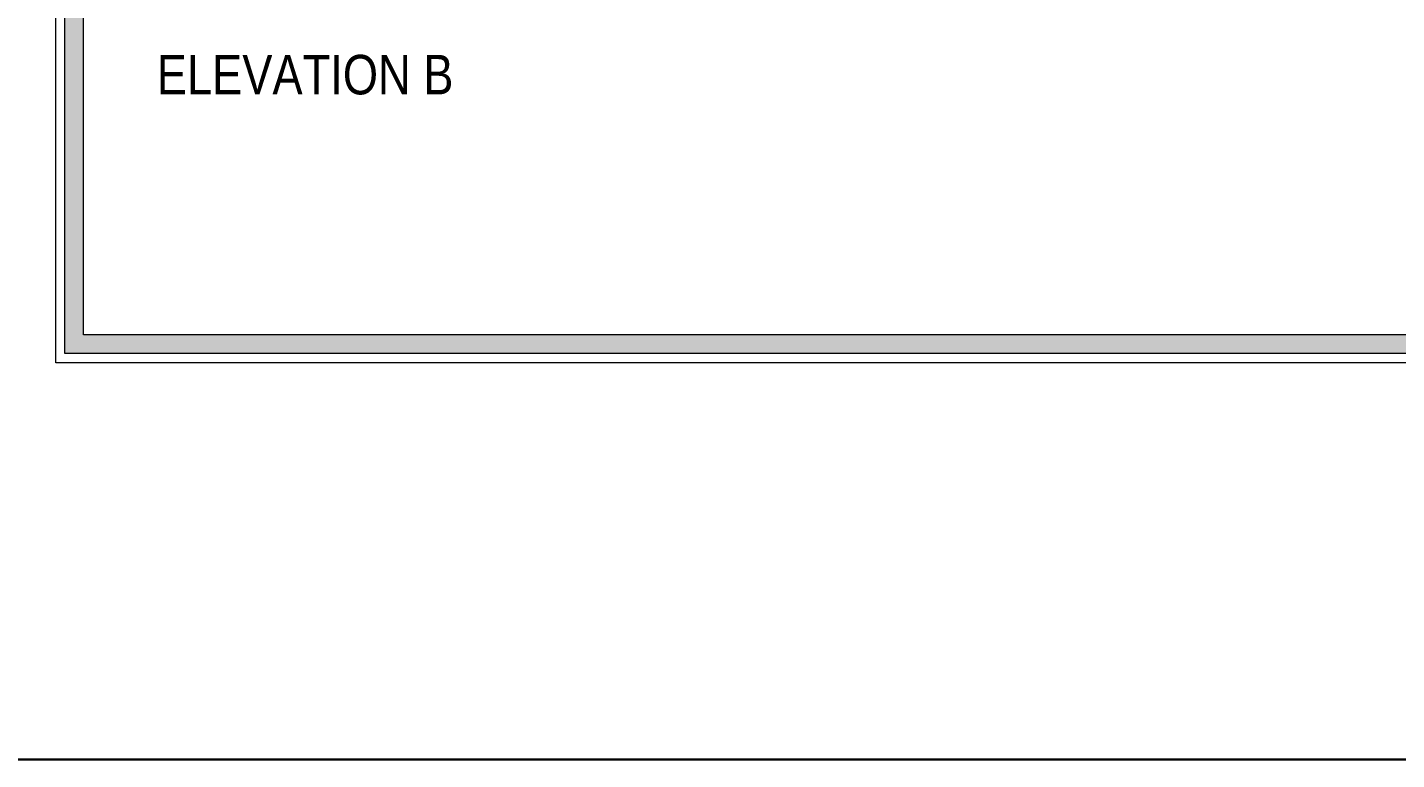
# Model space of a CAD drawing. Header units: millimetres. Extents: x 56222 to 3066687, y -650199 to -121287.
# Drawn here: x 133028.6 to 133201.9, y -185589.3 to -185496.6 of the extents above; entities that cross this region are included whole.
import ezdxf

# ---------------------------------------------------------------- set-up
doc = ezdxf.new("R2010")
doc.units = ezdxf.units.MM
doc.header["$MEASUREMENT"] = 0
doc.linetypes.add('DASHEDX2', pattern=[1.5, 1, -0.5])
for name, color, linetype, lineweight in [('Dimension', 10, 'DASHEDX2', 20), ('FIRST FLOOR ( TEXT )', 7, 'Continuous', 9), ('TILE', 14, 'Continuous', 9)]:
    doc.layers.add(name, color=color, linetype=linetype, lineweight=lineweight)
doc.styles.add('KATHA', font='swissc.ttf')

msp = doc.modelspace()

# ---------------------------------------------------------------- hatches: boundary and pattern name
at = {"layer": 'Dimension', "linetype": 'Continuous', "true_color": 0xd39e00}
h = msp.add_hatch(color=42, dxfattribs=at)
h.paths.add_polyline_path([(133033.328, -185301.142), (133033.328, -185537.919), (133369.719, -185537.919), (133369.719, -185301.142)])
h.paths.add_polyline_path([(133035.689, -185303.503), (133367.358, -185303.503), (133367.358, -185535.558), (133035.689, -185535.558)], flags=16)

# ---------------------------------------------------------------- linework, layer by layer
at = {"layer": 'Dimension', "color": 42, "linetype": 'Continuous', "true_color": 0xd39e00}
for points in [[(133032.148, -185299.961), (133370.899, -185299.961), (133370.899, -185539.099), (133032.148, -185539.099)], [(133033.328, -185301.142), (133369.719, -185301.142), (133369.719, -185537.919), (133033.328, -185537.919)], [(133035.689, -185303.503), (133367.358, -185303.503), (133367.358, -185535.558), (133035.689, -185535.558)]]:
    msp.add_lwpolyline(points, close=True, dxfattribs=at)
at = {"layer": 'TILE', "color": 3, "lineweight": 30}
msp.add_lwpolyline([(132465.516, -184996.014), (133892.357, -184996.014), (133892.357, -185589.341), (132465.516, -185589.341)], close=True, dxfattribs=at)

# ---------------------------------------------------------------- texts
at = {"layer": 'FIRST FLOOR ( TEXT )', "transparency": 33554687, "insert": (133063.728, -185502.644), "char_height": 5, "attachment_point": 5, "style": 'KATHA'}
msp.add_mtext('ELEVATION B', dxfattribs=at)

doc.saveas('drawing.dxf')
